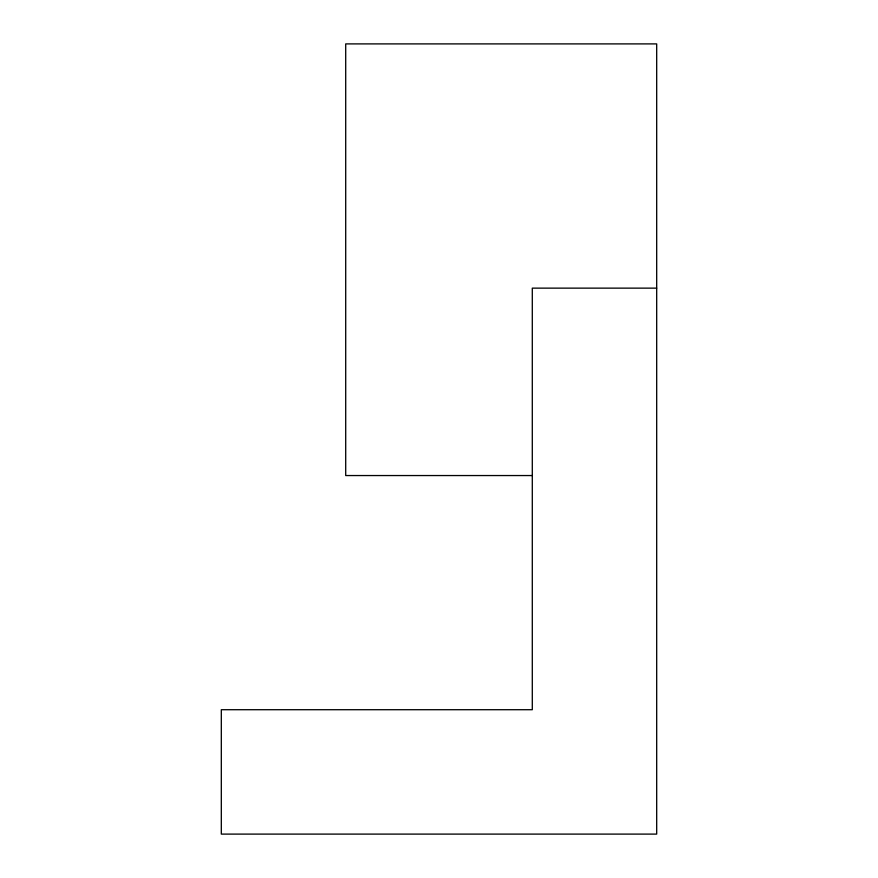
<?xml version="1.0" encoding="UTF-8"?>
<svg xmlns="http://www.w3.org/2000/svg" width="878" height="878" viewBox="0 0 878 878"><rect width="100%" height="100%" fill="white"/><g stroke="black" fill="none" stroke-linecap="round" stroke-linejoin="round"><path stroke-width="1.32" d="M656.689 288.138L532.298 288.138L532.298 709.709L221.311 709.709L221.311 834.1L656.689 834.1L656.689 43.9L345.702 43.9L345.702 475.547L532.298 475.547"/></g></svg>
